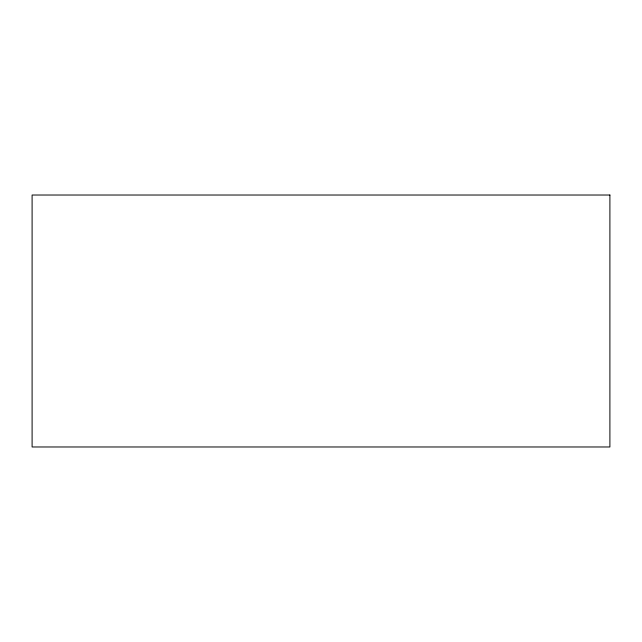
<?xml version="1.0" encoding="UTF-8"?>
<svg xmlns="http://www.w3.org/2000/svg" width="642" height="642" viewBox="0 0 642 642"><rect width="100%" height="100%" fill="white"/><g stroke="black" fill="none" stroke-linecap="round" stroke-linejoin="round"><path stroke-width="0.96" d="M609.9 195.024L32.1 195.024L32.1 446.976L609.9 446.976L609.9 195.024"/></g></svg>
